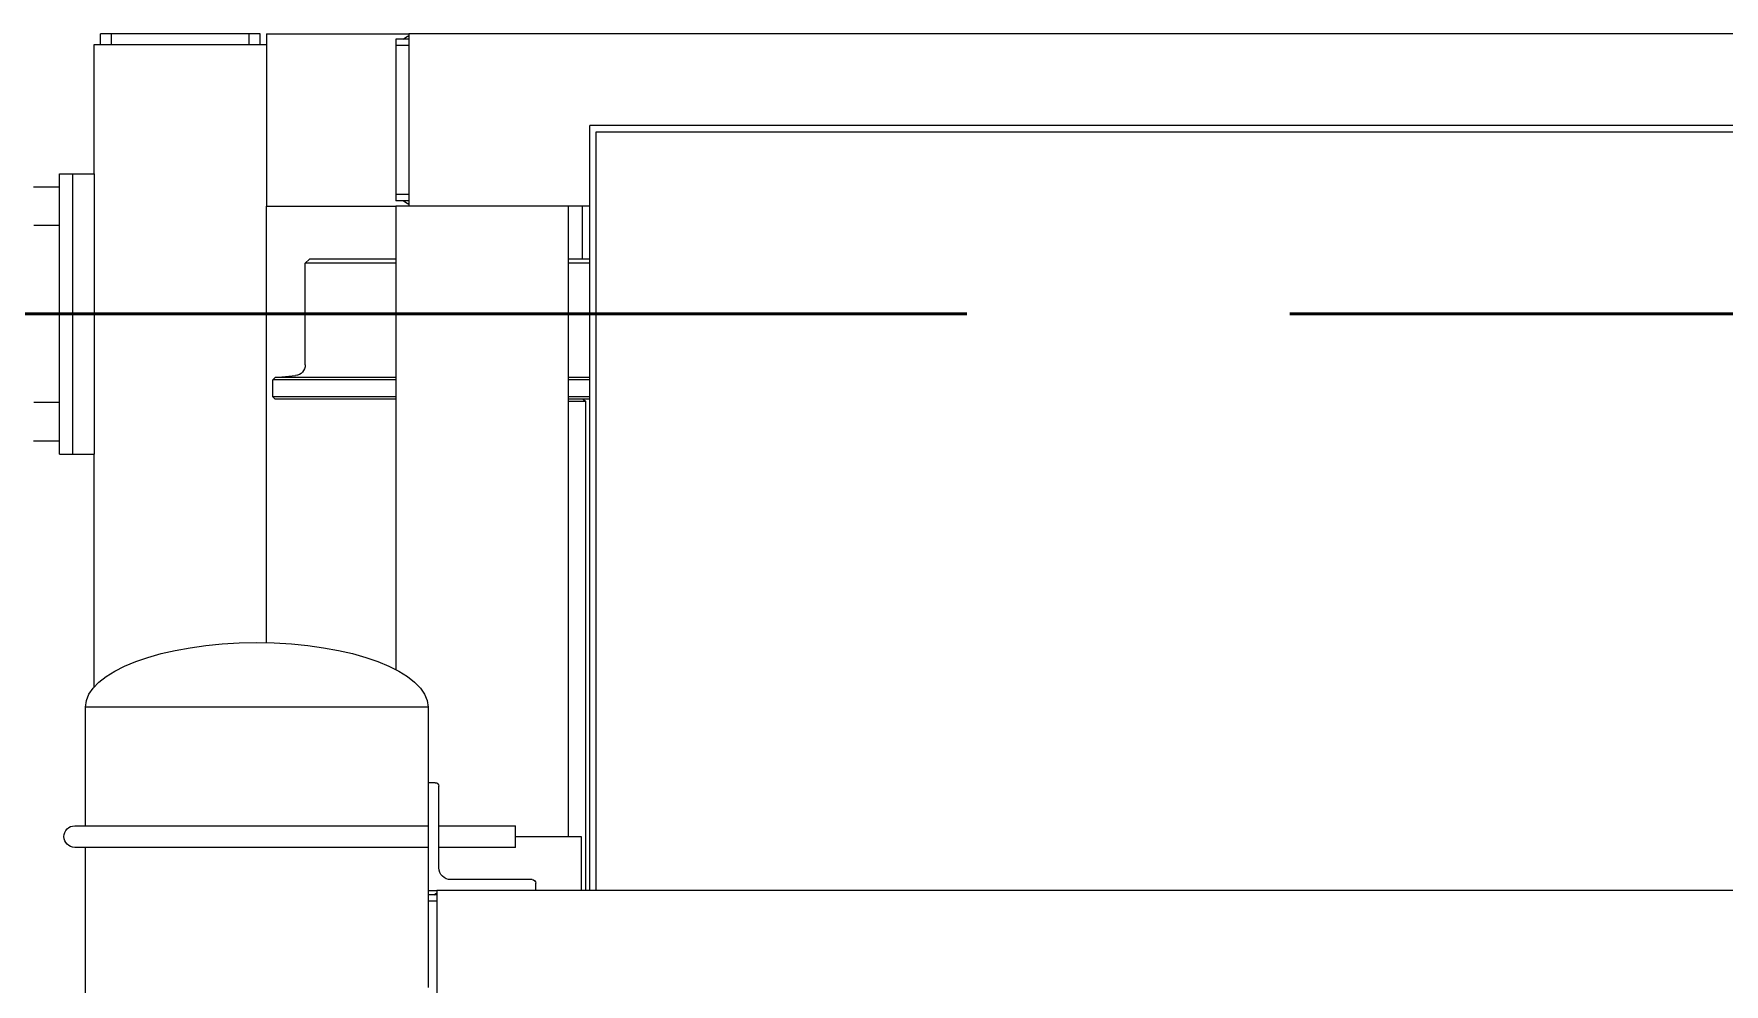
# Model space of a CAD drawing. Header units: millimetres. Extents: x 163705 to 1616509, y 81827 to 302547.
# Drawn here: x 915101 to 915886, y 147011 to 147452 of the extents above; entities that cross this region are included whole.
import ezdxf

# ---------------------------------------------------------------- set-up
doc = ezdxf.new("R2010")
doc.units = ezdxf.units.MM
doc.header["$LTSCALE"] = 10
doc.linetypes.add('ACAD_ISO02W100', pattern=[15, 12, -3])
doc.linetypes.add('CENTER2', pattern=[28.575, 19.05, -3.175, 3.175, -3.175])
doc.layers.add('1-中心线', color=1, linetype='CENTER2', lineweight=0)
doc.layers.add('1-设备轮廓', color=2, linetype='Continuous', lineweight=18)

# ---------------------------------------------------------------- blocks, each defined once
blk = doc.blocks.new('G$C8841F3B5')
for p, q in [((1544.88, 1599), (2763.88, 1599)), ((2829.88, 1599), (2763.88, 1599)), ((2763.88, 1599), (2763.88, 1589)), ((2763.88, 1596.5), (2769.88, 1596.5)), ((2763.88, 1593.5), (2769.88, 1593.5)), ((2769.88, 1596.5), (2769.88, 1593.5)), ((2769.88, 1593.5), (2769.88, 1524.5)), ((2829.88, 1599), (2829.88, 1591)), ((2837.88, 1594), (2829.88, 1594)), ((2832.88, 1594), (2832.88, 1599)), ((2832.88, 1599), (2837.88, 1599)), ((2837.88, 1594), (2837.88, 1599)), ((2837.88, 1599), (2901.88, 1599)), ((2901.88, 1594), (2837.88, 1594)), ((2901.88, 1594), (2901.88, 1599)), ((2901.88, 1599), (2906.88, 1599)), ((2909.88, 1594), (2901.88, 1594)), ((2906.88, 1594), (2906.88, 1599)), ((2909.88, 1534), (2909.88, 1594)), ((2763.88, 1589), (2763.88, 1529)), ((2829.88, 1591), (2829.88, 1527)), ((1179.88, 1556.5), (2679.88, 1556.5)), ((2676.88, 1553.5), (1182.88, 1553.5)), ((2676.88, 1201.5), (2676.88, 1553.5)), ((2679.88, 1201.5), (2679.88, 1556.5)), ((2909.88, 1534), (2909.88, 1404)), ((2919.88, 1534), (2909.88, 1534)), ((2925.88, 1534), (2919.88, 1534)), ((2919.88, 1534), (2919.88, 1404)), ((2925.88, 1404), (2925.88, 1534)), ((2763.88, 1529), (2763.88, 1519)), ((2763.88, 1524.5), (2769.88, 1524.5)), ((2769.88, 1524.5), (2769.88, 1521.5)), ((2829.88, 1527), (2829.88, 1519)), ((2937.78, 1528), (2925.88, 1528)), ((2679.88, 1519), (2689.88, 1519)), ((2683.38, 1519), (2683.38, 1494.5)), ((2689.88, 1519), (2689.88, 1226.5)), ((2689.88, 1519), (2699.88, 1519)), ((2699.88, 1519), (2759.88, 1519)), ((2759.88, 1519), (2769.88, 1519)), ((2763.88, 1521.5), (2769.88, 1521.5)), ((2829.88, 1519), (2769.88, 1519)), ((2769.88, 1519), (2769.88, 1304.04)), ((2829.88, 1316.45), (2829.88, 1519)), ((2925.88, 1510), (2937.78, 1510)), ((2679.88, 1494.5), (2689.88, 1494.5)), ((2679.88, 1492.5), (2689.88, 1492.5)), ((2769.88, 1494.5), (2809.88, 1494.5)), ((2769.88, 1492.5), (2811.88, 1492.5)), ((2811.88, 1492.5), (2809.88, 1494.5)), ((2811.88, 1445.39), (2811.88, 1492.5)), ((2679.88, 1439.59), (2689.88, 1439.59)), ((2679.88, 1438.5), (2689.88, 1438.5)), ((2769.88, 1439.59), (2825.88, 1439.59)), ((2769.88, 1438.5), (2826.88, 1438.5)), ((2825.88, 1439.59), (2816.44, 1440.41)), ((2826.88, 1438.5), (2825.88, 1439.59)), ((2826.88, 1430.5), (2826.88, 1438.5)), ((2679.88, 1430.5), (2689.88, 1430.5)), ((2679.88, 1429.5), (2689.88, 1429.5)), ((2682.88, 1429.5), (2681.88, 1428.5)), ((2681.88, 1428.5), (2681.88, 1201.5)), ((2689.88, 1428.5), (2681.88, 1428.5)), ((2769.88, 1430.5), (2826.88, 1430.5)), ((2769.88, 1429.5), (2825.88, 1429.5)), ((2825.88, 1429.5), (2826.88, 1430.5)), ((2937.78, 1428), (2925.88, 1428)), ((2925.88, 1410), (2937.78, 1410)), ((2909.88, 1295.9), (2909.88, 1404)), ((2919.88, 1404), (2909.88, 1404)), ((2925.88, 1404), (2919.88, 1404)), ((2754.88, 1286.5), (2754.88, 1251.5)), ((2754.88, 1286.5), (2913.88, 1286.5)), ((2754.88, 1286.5), (2913.88, 1286.5)), ((2913.88, 1231.5), (2913.88, 1286.5)), ((2749.88, 1212), (2749.88, 1249.83)), ((2751.55, 1251.5), (2754.88, 1251.5)), ((2754.88, 1251.5), (2754.88, 1201.5)), ((2683.88, 1226.5), (2683.88, 1201.5)), ((2690.88, 1226.5), (2683.88, 1226.5)), ((2714.38, 1226.5), (2690.88, 1226.5)), ((2749.88, 1231.5), (2714.38, 1231.5)), ((2714.38, 1221.5), (2714.38, 1231.5)), ((2834.38, 1231.5), (2754.88, 1231.5)), ((2918.88, 1231.5), (2834.38, 1231.5)), ((2714.38, 1221.5), (2749.88, 1221.5)), ((2754.88, 1221.5), (2834.38, 1221.5)), ((2834.38, 1221.5), (2918.88, 1221.5)), ((2913.88, 391.5), (2913.88, 1221.5)), ((2004.88, 1201.5), (2750.88, 1201.5)), ((2704.88, 1201.5), (2704.88, 1204.83)), ((2706.55, 1206.5), (2744.38, 1206.5)), ((2754.88, 1201.5), (2750.88, 1201.5)), ((2750.88, 1201.5), (2750.88, 1193.5)), ((2754.88, 1201.5), (2754.88, 1199.5)), ((2750.88, 1199.5), (2754.88, 1199.5)), ((2750.88, 1196.5), (2754.88, 1196.5)), ((2750.88, 1193.5), (2750.88, 1159.5)), ((2754.88, 1199.5), (2754.88, 1196.5)), ((2754.88, 1196.5), (2754.88, 1156.5)), ((2750.88, 1159.5), (2750.88, 1151.5))]:
    blk.add_line(p, q)
at = {"flags": 128}
for points in [[(2766.49, 1596.5), (2765.44, 1597.31), (2763.88, 1598.17)], [(2763.88, 1519.83), (2765.44, 1520.69), (2766.49, 1521.5)], [(2752.17, 1199.5), (2751.32, 1200.15), (2750.88, 1200.43)]]:
    blk.add_lwpolyline(points, dxfattribs=at)
for centre, radius, start, end in [((2937.78, 1527.9), 0.1, 0, 90), ((2937.78, 1510.1), 0.1, 270, 0), ((2816.88, 1445.39), 5, 180, 265), ((2937.78, 1427.9), 0.1, 0, 90), ((2937.78, 1410.1), 0.1, 270, 0), ((2751.55, 1249.83), 1.67, 90, 180), ((2918.88, 1226.5), 5, 270, 90), ((2744.38, 1212), 5.5, 270, 0), ((2706.55, 1204.83), 1.67, 90, 180)]:
    blk.add_arc(centre, radius, start, end)
for major_axis, start_param, end_param in [((-79.5, 0), 4.712389, 6.283185), ((79.5, 0), 0, 1.570796)]:
    blk.add_ellipse((2834.38, 1286.5), major_axis=major_axis, ratio=0.377358, start_param=start_param, end_param=end_param)
at = {"layer": '1-中心线'}
blk.add_line((2855.88, 1469), (3120.88, 1469), dxfattribs=at)

msp = doc.modelspace()

# ---------------------------------------------------------------- linework, layer by layer
at = {"layer": '1-设备轮廓', "color": 5, "linetype": 'ACAD_ISO02W100', "lineweight": 50, "ltscale": 5}
msp.add_lwpolyline([(878184.06, 147322.132), (918109.06, 147322.132)], dxfattribs=at)

# ---------------------------------------------------------------- block references
at = {"layer": '1-设备轮廓', "xscale": -1}
msp.add_blockref('G$C8841F3B5', (918038.94, 145853.132), dxfattribs=at)

doc.saveas('drawing.dxf')
